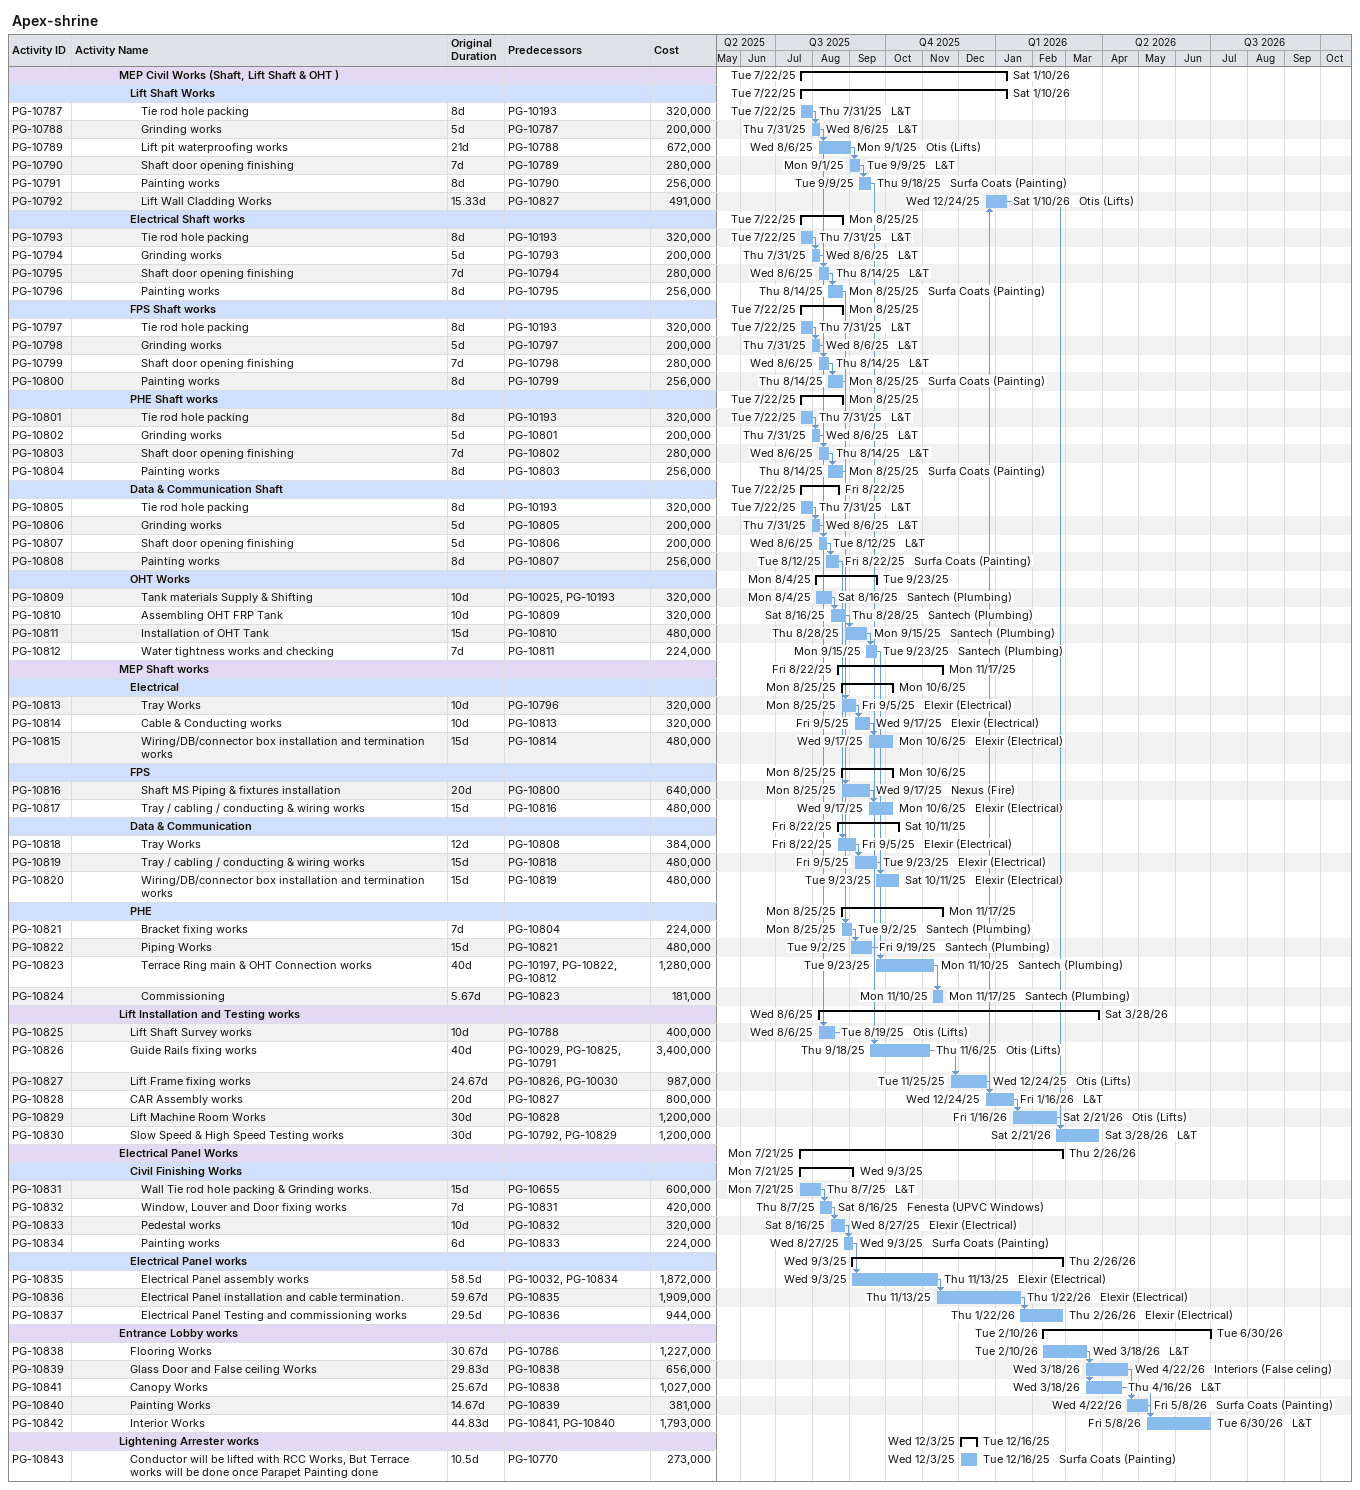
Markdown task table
Apex-shrine

| ID | Level | Task | Original duration | Start | Finish | Predecessors | Resources | Cost |
|---|---|---|---|---|---|---|---|---|
|  | 5 | **MEP Civil Works (Shaft, Lift Shaft & OHT )** |  | 2025-07-22 | 2026-01-10 |  |  |  |
|  | 6 | **Lift Shaft Works** |  | 2025-07-22 | 2026-01-10 |  |  |  |
| PG-10787 | 7 | Tie rod hole packing | 8d | 2025-07-22 | 2025-07-31 | PG-10193 | L&T | 320000 |
| PG-10788 | 7 | Grinding works | 5d | 2025-07-31 | 2025-08-06 | PG-10787 | L&T | 200000 |
| PG-10789 | 7 | Lift pit waterproofing works | 21d | 2025-08-06 | 2025-09-01 | PG-10788 | Otis (Lifts) | 672000 |
| PG-10790 | 7 | Shaft door opening finishing | 7d | 2025-09-01 | 2025-09-09 | PG-10789 | L&T | 280000 |
| PG-10791 | 7 | Painting works | 8d | 2025-09-09 | 2025-09-18 | PG-10790 | Surfa Coats (Painting) | 256000 |
| PG-10792 | 7 | Lift Wall Cladding Works | 15.33d | 2025-12-24 | 2026-01-10 | PG-10827 | Otis (Lifts) | 491000 |
|  | 6 | **Electrical Shaft works** |  | 2025-07-22 | 2025-08-25 |  |  |  |
| PG-10793 | 7 | Tie rod hole packing | 8d | 2025-07-22 | 2025-07-31 | PG-10193 | L&T | 320000 |
| PG-10794 | 7 | Grinding works | 5d | 2025-07-31 | 2025-08-06 | PG-10793 | L&T | 200000 |
| PG-10795 | 7 | Shaft door opening finishing | 7d | 2025-08-06 | 2025-08-14 | PG-10794 | L&T | 280000 |
| PG-10796 | 7 | Painting works | 8d | 2025-08-14 | 2025-08-25 | PG-10795 | Surfa Coats (Painting) | 256000 |
|  | 6 | **FPS Shaft works** |  | 2025-07-22 | 2025-08-25 |  |  |  |
| PG-10797 | 7 | Tie rod hole packing | 8d | 2025-07-22 | 2025-07-31 | PG-10193 | L&T | 320000 |
| PG-10798 | 7 | Grinding works | 5d | 2025-07-31 | 2025-08-06 | PG-10797 | L&T | 200000 |
| PG-10799 | 7 | Shaft door opening finishing | 7d | 2025-08-06 | 2025-08-14 | PG-10798 | L&T | 280000 |
| PG-10800 | 7 | Painting works | 8d | 2025-08-14 | 2025-08-25 | PG-10799 | Surfa Coats (Painting) | 256000 |
|  | 6 | **PHE Shaft works** |  | 2025-07-22 | 2025-08-25 |  |  |  |
| PG-10801 | 7 | Tie rod hole packing | 8d | 2025-07-22 | 2025-07-31 | PG-10193 | L&T | 320000 |
| PG-10802 | 7 | Grinding works | 5d | 2025-07-31 | 2025-08-06 | PG-10801 | L&T | 200000 |
| PG-10803 | 7 | Shaft door opening finishing | 7d | 2025-08-06 | 2025-08-14 | PG-10802 | L&T | 280000 |
| PG-10804 | 7 | Painting works | 8d | 2025-08-14 | 2025-08-25 | PG-10803 | Surfa Coats (Painting) | 256000 |
|  | 6 | **Data & Communication Shaft** |  | 2025-07-22 | 2025-08-22 |  |  |  |
| PG-10805 | 7 | Tie rod hole packing | 8d | 2025-07-22 | 2025-07-31 | PG-10193 | L&T | 320000 |
| PG-10806 | 7 | Grinding works | 5d | 2025-07-31 | 2025-08-06 | PG-10805 | L&T | 200000 |
| PG-10807 | 7 | Shaft door opening finishing | 5d | 2025-08-06 | 2025-08-12 | PG-10806 | L&T | 200000 |
| PG-10808 | 7 | Painting works | 8d | 2025-08-12 | 2025-08-22 | PG-10807 | Surfa Coats (Painting) | 256000 |
|  | 6 | **OHT Works** |  | 2025-08-04 | 2025-09-23 |  |  |  |
| PG-10809 | 7 | Tank materials Supply & Shifting | 10d | 2025-08-04 | 2025-08-16 | PG-10025, PG-10193 | Santech (Plumbing) | 320000 |
| PG-10810 | 7 | Assembling OHT FRP Tank | 10d | 2025-08-16 | 2025-08-28 | PG-10809 | Santech (Plumbing) | 320000 |
| PG-10811 | 7 | Installation of OHT Tank | 15d | 2025-08-28 | 2025-09-15 | PG-10810 | Santech (Plumbing) | 480000 |
| PG-10812 | 7 | Water tightness works and checking | 7d | 2025-09-15 | 2025-09-23 | PG-10811 | Santech (Plumbing) | 224000 |
|  | 5 | **MEP Shaft works** |  | 2025-08-22 | 2025-11-17 |  |  |  |
|  | 6 | **Electrical** |  | 2025-08-25 | 2025-10-06 |  |  |  |
| PG-10813 | 7 | Tray Works | 10d | 2025-08-25 | 2025-09-05 | PG-10796 | Elexir (Electrical) | 320000 |
| PG-10814 | 7 | Cable & Conducting works | 10d | 2025-09-05 | 2025-09-17 | PG-10813 | Elexir (Electrical) | 320000 |
| PG-10815 | 7 | Wiring/DB/connector box installation and termination works | 15d | 2025-09-17 | 2025-10-06 | PG-10814 | Elexir (Electrical) | 480000 |
|  | 6 | **FPS** |  | 2025-08-25 | 2025-10-06 |  |  |  |
| PG-10816 | 7 | Shaft MS Piping & fixtures installation | 20d | 2025-08-25 | 2025-09-17 | PG-10800 | Nexus (Fire) | 640000 |
| PG-10817 | 7 | Tray / cabling / conducting & wiring works | 15d | 2025-09-17 | 2025-10-06 | PG-10816 | Elexir (Electrical) | 480000 |
|  | 6 | **Data & Communication** |  | 2025-08-22 | 2025-10-11 |  |  |  |
| PG-10818 | 7 | Tray Works | 12d | 2025-08-22 | 2025-09-05 | PG-10808 | Elexir (Electrical) | 384000 |
| PG-10819 | 7 | Tray / cabling / conducting & wiring works | 15d | 2025-09-05 | 2025-09-23 | PG-10818 | Elexir (Electrical) | 480000 |
| PG-10820 | 7 | Wiring/DB/connector box installation and termination works | 15d | 2025-09-23 | 2025-10-11 | PG-10819 | Elexir (Electrical) | 480000 |
|  | 6 | **PHE** |  | 2025-08-25 | 2025-11-17 |  |  |  |
| PG-10821 | 7 | Bracket fixing works | 7d | 2025-08-25 | 2025-09-02 | PG-10804 | Santech (Plumbing) | 224000 |
| PG-10822 | 7 | Piping Works | 15d | 2025-09-02 | 2025-09-19 | PG-10821 | Santech (Plumbing) | 480000 |
| PG-10823 | 7 | Terrace Ring main & OHT Connection works | 40d | 2025-09-23 | 2025-11-10 | PG-10197, PG-10822, PG-10812 | Santech (Plumbing) | 1280000 |
| PG-10824 | 7 | Commissioning | 5.67d | 2025-11-10 | 2025-11-17 | PG-10823 | Santech (Plumbing) | 181000 |
|  | 5 | **Lift Installation and Testing works** |  | 2025-08-06 | 2026-03-28 |  |  |  |
| PG-10825 | 6 | Lift Shaft Survey works | 10d | 2025-08-06 | 2025-08-19 | PG-10788 | Otis (Lifts) | 400000 |
| PG-10826 | 6 | Guide Rails fixing works | 40d | 2025-09-18 | 2025-11-06 | PG-10029, PG-10825, PG-10791 | Otis (Lifts) | 3400000 |
| PG-10827 | 6 | Lift Frame fixing works | 24.67d | 2025-11-25 | 2025-12-24 | PG-10826, PG-10030 | Otis (Lifts) | 987000 |
| PG-10828 | 6 | CAR Assembly works | 20d | 2025-12-24 | 2026-01-16 | PG-10827 | L&T | 800000 |
| PG-10829 | 6 | Lift Machine Room Works | 30d | 2026-01-16 | 2026-02-21 | PG-10828 | Otis (Lifts) | 1200000 |
| PG-10830 | 6 | Slow Speed & High Speed Testing works | 30d | 2026-02-21 | 2026-03-28 | PG-10792, PG-10829 | L&T | 1200000 |
|  | 5 | **Electrical Panel Works** |  | 2025-07-21 | 2026-02-26 |  |  |  |
|  | 6 | **Civil Finishing Works** |  | 2025-07-21 | 2025-09-03 |  |  |  |
| PG-10831 | 7 | Wall Tie rod hole packing & Grinding works. | 15d | 2025-07-21 | 2025-08-07 | PG-10655 | L&T | 600000 |
| PG-10832 | 7 | Window, Louver and Door fixing works | 7d | 2025-08-07 | 2025-08-16 | PG-10831 | Fenesta (UPVC Windows) | 420000 |
| PG-10833 | 7 | Pedestal works | 10d | 2025-08-16 | 2025-08-27 | PG-10832 | Elexir (Electrical) | 320000 |
| PG-10834 | 7 | Painting works | 6d | 2025-08-27 | 2025-09-03 | PG-10833 | Surfa Coats (Painting) | 224000 |
|  | 6 | **Electrical Panel works** |  | 2025-09-03 | 2026-02-26 |  |  |  |
| PG-10835 | 7 | Electrical Panel assembly works | 58.5d | 2025-09-03 | 2025-11-13 | PG-10032, PG-10834 | Elexir (Electrical) | 1872000 |
| PG-10836 | 7 | Electrical Panel installation and cable termination. | 59.67d | 2025-11-13 | 2026-01-22 | PG-10835 | Elexir (Electrical) | 1909000 |
| PG-10837 | 7 | Electrical Panel Testing and commissioning works | 29.5d | 2026-01-22 | 2026-02-26 | PG-10836 | Elexir (Electrical) | 944000 |
|  | 5 | **Entrance Lobby works** |  | 2026-02-10 | 2026-06-30 |  |  |  |
| PG-10838 | 6 | Flooring Works | 30.67d | 2026-02-10 | 2026-03-18 | PG-10786 | L&T | 1227000 |
| PG-10839 | 6 | Glass Door and False ceiling Works | 29.83d | 2026-03-18 | 2026-04-22 | PG-10838 | Interiors (False celing) | 656000 |
| PG-10841 | 6 | Canopy Works | 25.67d | 2026-03-18 | 2026-04-16 | PG-10838 | L&T | 1027000 |
| PG-10840 | 6 | Painting Works | 14.67d | 2026-04-22 | 2026-05-08 | PG-10839 | Surfa Coats (Painting) | 381000 |
| PG-10842 | 6 | Interior Works | 44.83d | 2026-05-08 | 2026-06-30 | PG-10841, PG-10840 | L&T | 1793000 |
|  | 5 | **Lightening Arrester works** |  | 2025-12-03 | 2025-12-16 |  |  |  |
| PG-10843 | 6 | Conductor will be lifted with RCC Works, But Terrace works will be done once Parapet Painting done | 10.5d | 2025-12-03 | 2025-12-16 | PG-10770 | Surfa Coats (Painting) | 273000 |
